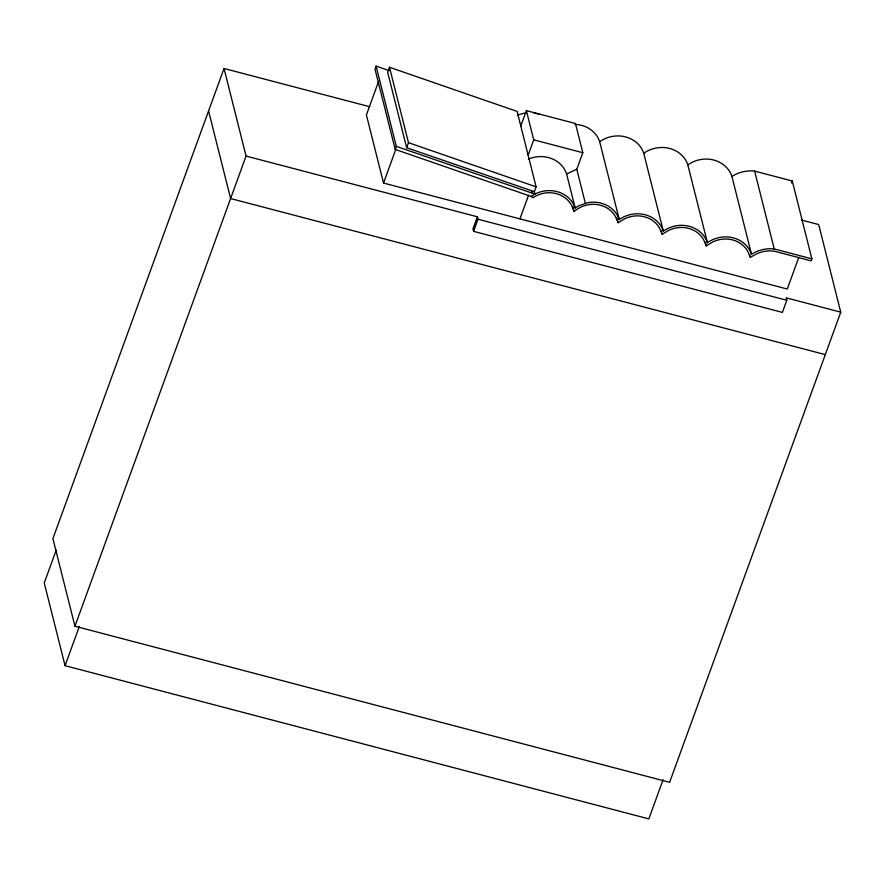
<?xml version="1.0" encoding="UTF-8"?>
<svg xmlns="http://www.w3.org/2000/svg" width="885" height="885" viewBox="0 0 885 885"><rect width="100%" height="100%" fill="white"/><g stroke="black" fill="none" stroke-linecap="round" stroke-linejoin="round"><path stroke-width="1.33" d="M369.775 106.742L224.027 68.488L52.901 538.644L74.948 626.226L669.624 782.318L840.75 312.162L818.714 224.58L801.412 220.033M56.209 550.094L44.25 582.95L65.07 665.675L648.838 818.89L663.097 779.707M74.948 626.226L246.063 156.07L224.027 68.488M65.07 665.675L79.329 626.491M389.168 70.623L376.103 66.109L374.997 69.141L395.208 149.421L531.1 196.437L533.013 197.731L536.011 195.917A26.262 23.663 -14.1 0 1 571.467 205.22L574.022 211.172L580.095 207.488A26.262 23.663 -14.1 0 1 615.551 216.792L618.106 222.743L624.179 219.049A26.262 23.663 -14.1 0 1 659.635 228.363L662.19 234.315L668.264 230.62A26.262 23.663 -14.1 0 1 703.719 239.935L706.274 245.886L712.336 242.191A26.262 23.663 -14.1 0 1 747.803 251.506L750.314 257.347L756.631 253.862A29.249 26.362 -14.1 0 1 769.452 250.864L773.744 251.052L811.147 260.865L811.877 258.84L792.285 180.994L754.639 171.115A31.572 28.453 -14.1 0 0 731.917 176.436A28.585 25.765 -14.1 0 0 687.833 164.864A28.585 25.765 -14.1 0 0 643.749 153.293A28.585 25.765 -14.1 0 0 599.676 141.722A28.585 25.765 -14.1 0 0 574.841 124.354M378.603 81.409L366.401 114.95L383.537 183.062L787.274 289.03L798.834 257.269M534.341 191.658L536.1 186.835L517.117 111.421L389.5 67.271L387.663 72.327L406.646 147.74L534.341 191.658L534.96 194.081A28.585 25.765 -14.1 0 1 575.184 208.008L579.033 205.652L587.64 202.72A28.585 25.765 -14.1 0 1 619.268 219.568A28.585 25.765 -14.1 0 1 663.341 231.14A28.585 25.765 -14.1 0 1 707.425 242.711A28.585 25.765 -14.1 0 1 751.509 254.283A31.572 28.453 -14.1 0 1 774.231 248.962L811.877 258.84M395.208 149.421L396.314 146.39L376.103 66.109M383.537 183.062L395.75 149.532M406.646 147.74L408.483 142.684L389.5 67.271M246.063 156.07L477.391 216.792L472.977 228.927L473.586 231.35L782.384 312.405L786.809 300.269L786.19 297.836L840.75 312.162M473.586 231.35L478 219.226L477.391 216.792M520.789 126.013L526.387 110.647L575.471 123.524L582.817 152.718L576.799 169.256L585.372 203.318M528.135 155.207L533.732 139.841L526.387 110.647M519.938 218.872L528.522 195.286M791.555 183.018L792.285 180.994M528.445 159.068A28.585 25.765 -14.1 0 1 566.61 173.947L576.799 169.256M531.1 196.437L534.96 194.081L396.314 146.39M533.732 139.841L582.817 152.718M478 219.226L786.809 300.269M825.296 354.62L230.609 198.539L208.572 110.957M408.483 142.684L536.1 186.835M754.639 171.115L774.231 248.962M731.917 176.436L751.509 254.283M749.706 254.913L750.314 257.347M687.833 164.864L707.425 242.711M705.356 242.236L706.274 245.886M643.749 153.293L663.341 231.14M661.272 230.664L662.19 234.315M599.676 141.722L619.268 219.568M616.889 217.876L618.106 222.743M566.61 173.947L575.184 208.008M572.805 206.305L574.022 211.172M531.586 190.972L532.206 193.395M517.426 115.271A28.585 25.765 -14.1 0 1 526.221 112.97M534.12 113.081A28.585 25.765 -14.1 0 1 539.529 114.397"/></g></svg>
